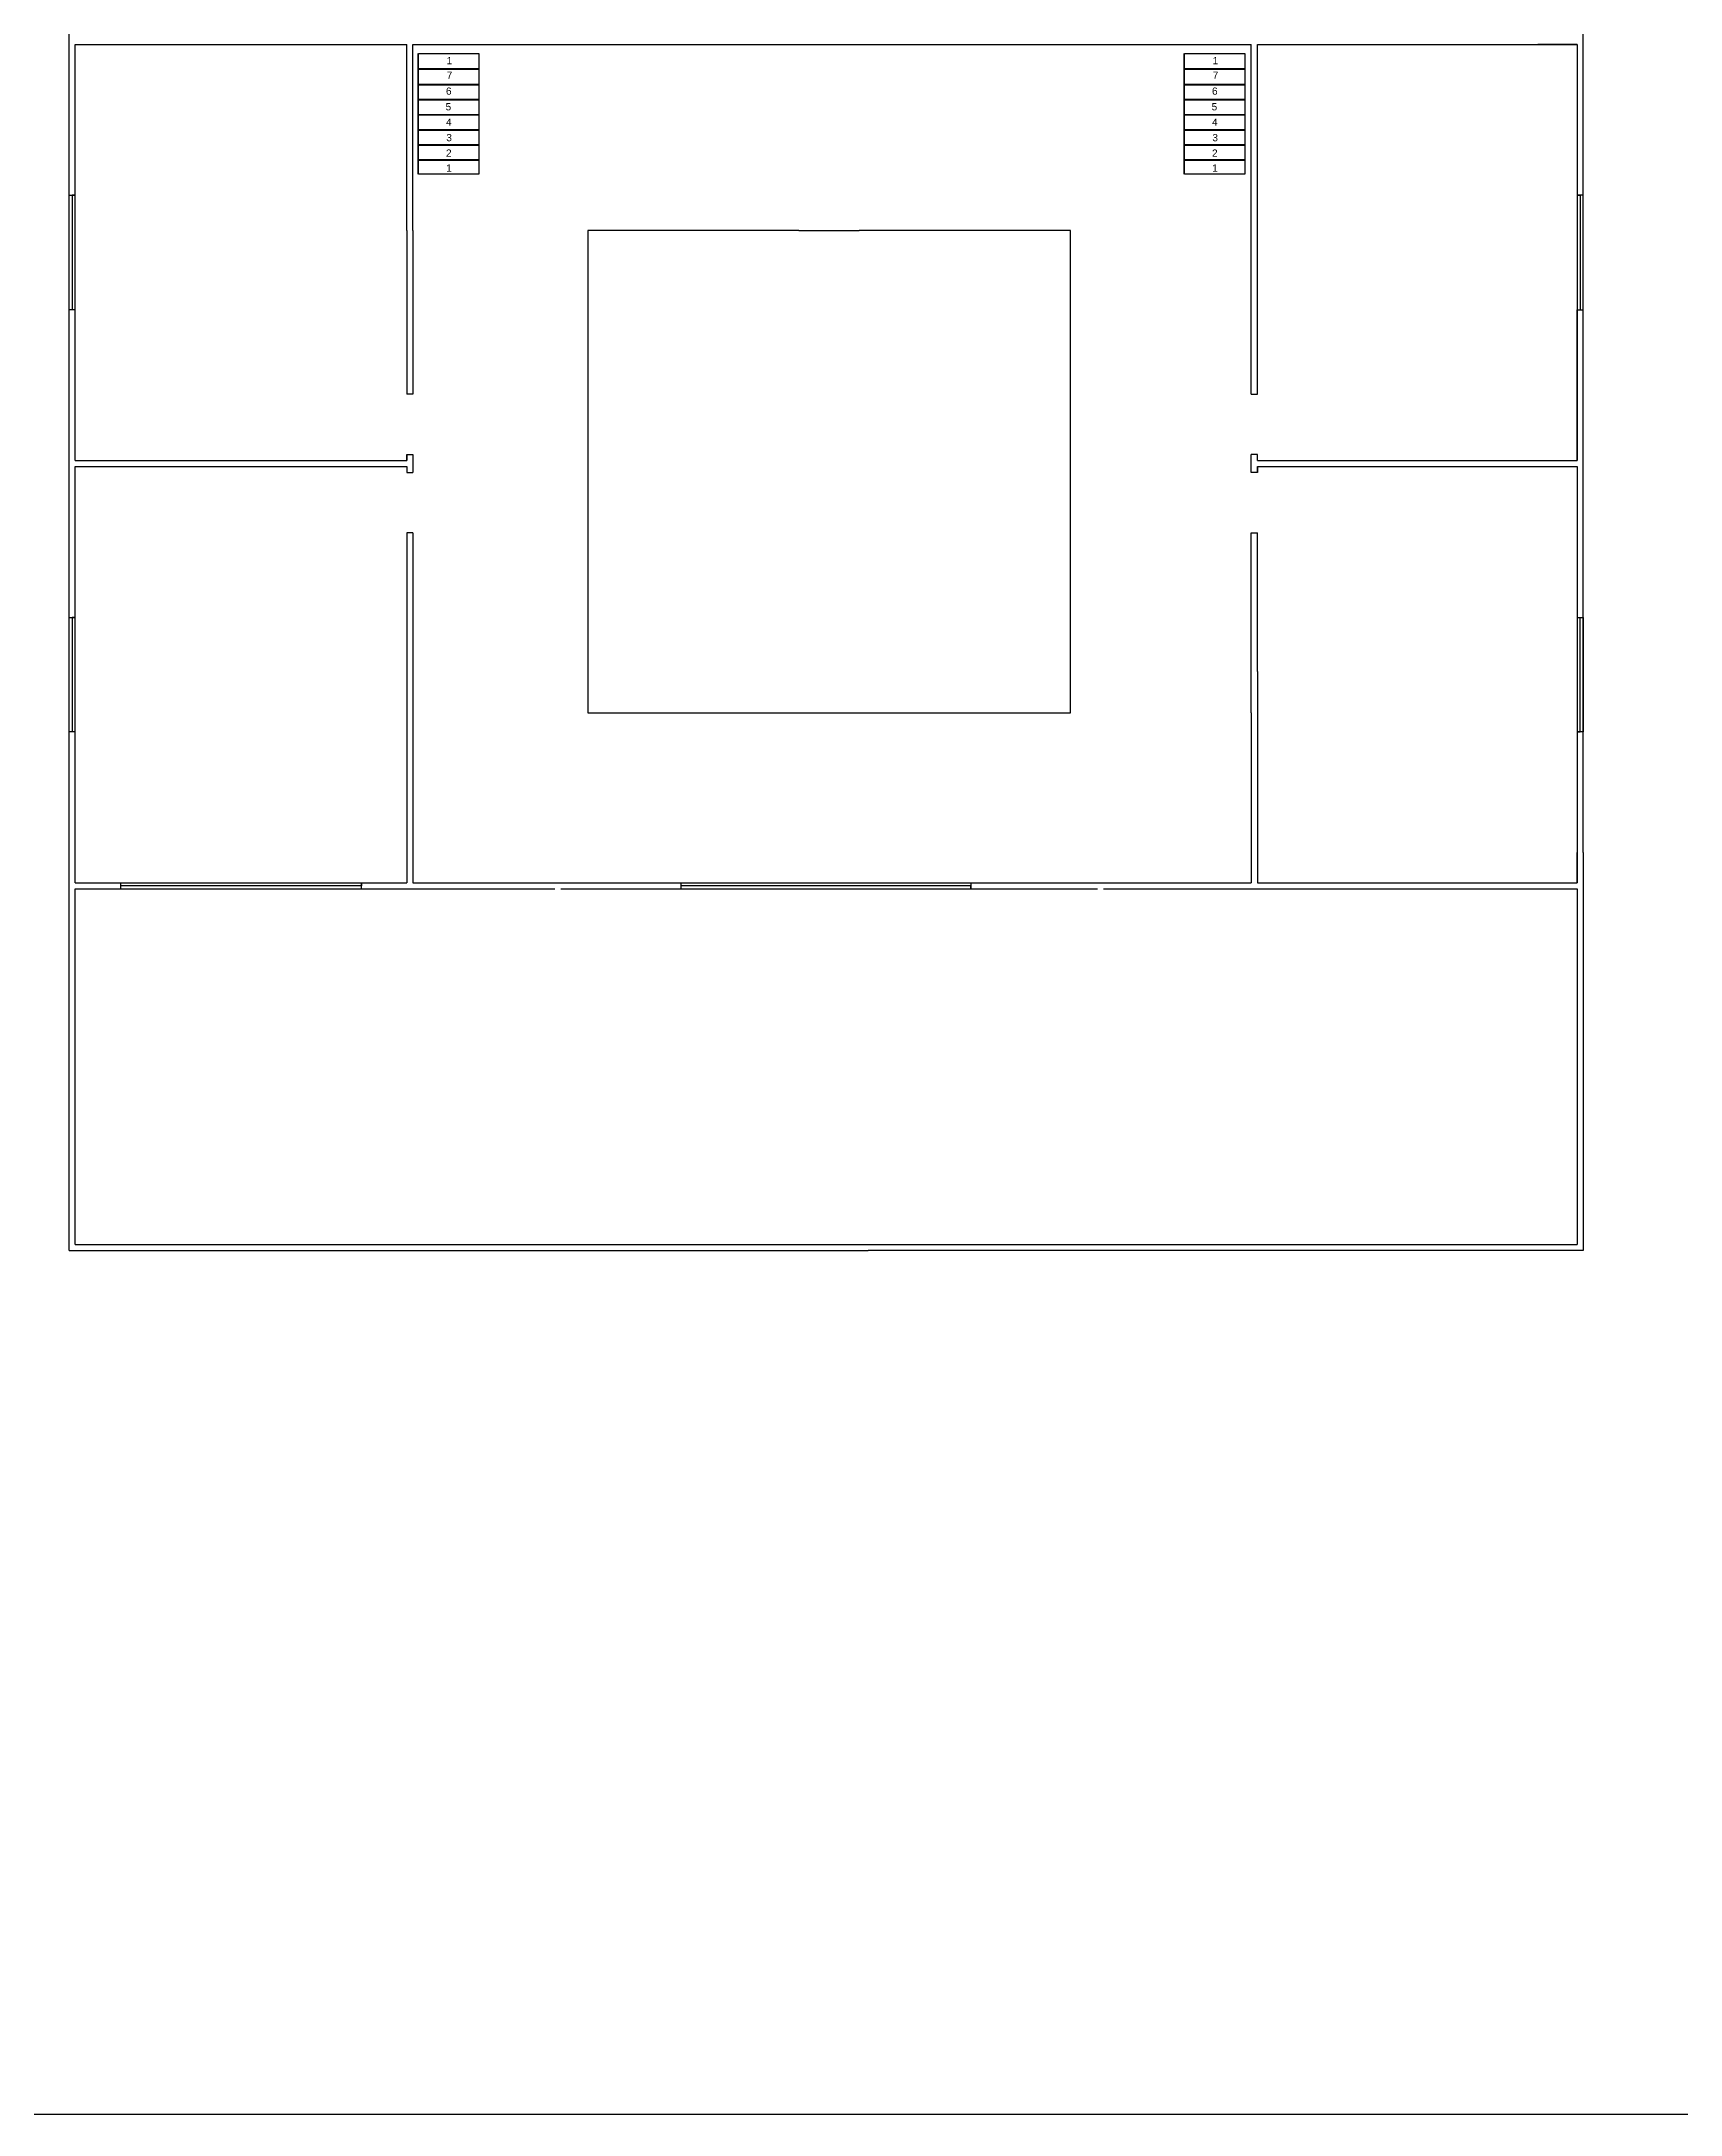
# Model space of a CAD drawing. Header units: millimetres. Extents: x 27207 to 63174, y 4783 to 28482.
# Drawn here: x 32859 to 35576, y 4783 to 8221 of the extents above; entities that cross this region are included whole.
import ezdxf

# ---------------------------------------------------------------- set-up
doc = ezdxf.new("R2010")
doc.units = ezdxf.units.MM
doc.header["$LTSCALE"] = 20
doc.styles.add('Arial_3', font='Arial Unicode MS.ttf', dxfattribs={"height": 3})

msp = doc.modelspace()

# ---------------------------------------------------------------- linework, layer by layer
for p, q in [((32904.653, 6225.885), (32904.653, 10225.885)), ((35414.653, 7965.885), (35414.653, 10235.885)), ((32914.653, 7525.885), (32914.653, 8215.885)), ((32914.653, 8215.885), (33464.653, 8215.885)), ((32914.653, 8215.885), (32989.653, 8215.885)), ((33464.653, 7907.513), (33464.653, 8215.885)), ((33474.653, 8215.885), (34064.653, 8215.885)), ((33474.653, 7907.513), (33474.653, 8215.885)), ((33483.134, 8001.04), (33483.134, 8201.04)), ((33484.134, 8001.04), (33484.134, 8201.04)), ((33484.134, 8201.04), (33584.134, 8201.04)), ((33584.134, 8201.04), (33584.134, 8001.04)), ((34064.653, 8215.885), (34264.653, 8215.885)), ((34264.653, 8215.885), (34864.653, 8215.885)), ((34753.134, 8001.04), (34753.134, 8201.04)), ((34754.134, 8001.04), (34754.134, 8201.04)), ((34754.134, 8201.04), (34854.134, 8201.04)), ((34854.134, 8201.04), (34854.134, 8001.04)), ((34864.653, 7907.513), (34864.653, 8215.885)), ((34874.653, 8215.885), (35404.653, 8215.885)), ((34874.653, 7907.513), (34874.653, 8215.885)), ((35404.653, 8215.885), (35339.653, 8215.885)), ((35404.653, 8215.885), (35404.653, 7525.885)), ((33484.134, 8176.04), (33584.134, 8176.04)), ((33484.134, 8175.04), (33584.134, 8175.04)), ((33484.134, 8150.04), (33584.134, 8150.04)), ((33484.134, 8149.04), (33584.134, 8149.04)), ((33584.134, 8169.516), (33584.134, 8131.027)), ((34754.134, 8176.04), (34854.134, 8176.04)), ((34754.134, 8175.04), (34854.134, 8175.04)), ((34754.134, 8150.04), (34854.134, 8150.04)), ((34754.134, 8149.04), (34854.134, 8149.04)), ((34854.134, 8169.516), (34854.134, 8131.027)), ((33484.134, 8125.04), (33584.134, 8125.04)), ((33484.134, 8124.04), (33584.134, 8124.04)), ((34754.134, 8125.04), (34854.134, 8125.04)), ((34754.134, 8124.04), (34854.134, 8124.04)), ((33484.134, 8100.04), (33584.134, 8100.04)), ((33484.134, 8099.04), (33584.134, 8099.04)), ((33584.134, 8078.645), (33584.134, 8023.318)), ((34754.134, 8100.04), (34854.134, 8100.04)), ((34754.134, 8099.04), (34854.134, 8099.04)), ((34854.134, 8078.645), (34854.134, 8023.318)), ((33484.134, 8075.04), (33584.134, 8075.04)), ((33484.134, 8074.04), (33584.134, 8074.04)), ((33484.134, 8050.04), (33584.134, 8050.04)), ((33484.134, 8049.04), (33584.134, 8049.04)), ((34754.134, 8075.04), (34854.134, 8075.04)), ((34754.134, 8074.04), (34854.134, 8074.04)), ((34754.134, 8050.04), (34854.134, 8050.04)), ((34754.134, 8049.04), (34854.134, 8049.04)), ((33484.134, 8025.04), (33584.134, 8025.04)), ((33484.134, 8024.04), (33584.134, 8024.04)), ((34754.134, 8025.04), (34854.134, 8025.04)), ((34754.134, 8024.04), (34854.134, 8024.04)), ((33584.134, 8001.04), (33484.134, 8001.04)), ((33553.347, 8001.04), (33508.247, 8001.04)), ((34854.134, 8001.04), (34754.134, 8001.04)), ((34823.347, 8001.04), (34778.247, 8001.04)), ((32904.653, 7775.885), (32904.653, 7965.885)), ((32904.653, 7965.885), (32914.653, 7965.885)), ((32914.653, 7965.885), (32909.653, 7965.885)), ((32909.653, 7965.885), (32909.653, 7775.885)), ((35414.653, 7965.885), (35404.653, 7965.885)), ((35404.653, 7965.885), (35409.653, 7965.885)), ((35409.653, 7965.885), (35409.653, 7775.885)), ((35414.653, 7775.885), (35414.653, 7965.885)), ((33464.653, 7907.513), (33464.653, 7635.885)), ((33474.653, 7907.513), (33474.653, 7635.885)), ((34114.653, 7907.513), (33764.653, 7907.513)), ((33764.653, 7907.513), (33764.653, 7107.513)), ((34114.653, 7907.513), (34214.653, 7907.513)), ((34564.653, 7907.513), (34214.653, 7907.513)), ((34564.653, 7107.513), (34564.653, 7907.513)), ((34864.653, 7635.885), (34864.653, 7907.513)), ((34874.653, 7635.885), (34874.653, 7907.513)), ((32914.653, 7775.885), (32904.653, 7775.885)), ((32914.653, 7525.885), (32914.653, 7775.885)), ((35404.653, 7525.885), (35404.653, 7775.885)), ((35404.653, 7775.885), (35414.653, 7775.885)), ((35414.653, 6875.885), (35414.653, 7775.885)), ((33474.653, 7635.885), (33464.653, 7635.885)), ((34864.653, 7635.885), (34874.653, 7635.885)), ((33464.653, 7535.885), (33464.653, 7525.885)), ((33464.653, 7525.885), (33464.653, 7535.885)), ((33464.653, 7535.885), (33474.653, 7535.885)), ((33474.653, 7535.885), (33474.653, 7505.885)), ((34874.653, 7535.885), (34864.653, 7535.885)), ((34864.653, 7505.885), (34864.653, 7535.885)), ((34874.653, 7525.885), (34874.653, 7535.885)), ((34874.653, 7525.885), (34874.653, 7535.885)), ((32914.653, 7525.885), (33464.653, 7525.885)), ((32914.653, 6825.885), (32914.653, 7515.885)), ((32914.653, 7515.885), (33464.653, 7515.885)), ((33464.653, 7515.885), (33464.653, 7505.885)), ((33464.653, 7515.885), (33464.653, 7505.885)), ((33464.653, 7505.885), (33474.653, 7505.885)), ((34874.653, 7505.885), (34864.653, 7505.885)), ((34874.653, 7525.885), (35404.653, 7525.885)), ((34874.653, 7515.885), (35404.653, 7515.885)), ((34874.653, 7515.885), (34874.653, 7505.885)), ((34874.653, 7505.885), (34874.653, 7515.885)), ((35404.653, 7515.885), (35404.653, 7375.885)), ((35404.653, 7515.885), (35404.653, 7265.885)), ((33464.653, 7405.885), (33464.653, 7107.513)), ((33474.653, 7405.885), (33464.653, 7405.885)), ((33474.653, 7405.885), (33474.653, 7107.513)), ((34864.653, 7107.513), (34864.653, 7405.885)), ((34864.653, 7405.885), (34874.653, 7405.885)), ((34874.653, 7175.885), (34874.653, 7405.885)), ((35404.653, 7375.885), (35404.653, 6875.885)), ((32904.653, 7075.885), (32904.653, 7265.885)), ((32904.653, 7265.885), (32914.653, 7265.885)), ((32914.653, 7265.885), (32909.653, 7265.885)), ((32909.653, 7265.885), (32909.653, 7075.885)), ((35404.653, 7265.885), (35414.653, 7265.885)), ((35409.653, 7075.885), (35409.653, 7265.885)), ((35414.653, 7265.885), (35414.653, 7075.885)), ((34874.653, 7175.885), (34874.653, 6825.885)), ((33464.653, 7107.513), (33464.653, 6825.885)), ((33474.653, 7107.513), (33474.653, 6825.885)), ((33764.653, 7107.513), (34564.653, 7107.513)), ((34864.653, 7107.513), (34864.653, 6825.885)), ((32914.653, 7075.885), (32904.653, 7075.885)), ((32914.653, 6825.885), (32914.653, 7075.885)), ((35414.653, 7075.885), (35404.653, 7075.885)), ((35404.653, 7075.885), (35409.653, 7075.885)), ((35404.653, 6825.885), (35404.653, 6875.885)), ((35404.653, 6875.885), (35404.653, 6825.885)), ((35414.653, 6875.885), (35414.653, 6215.885)), ((32904.653, 6215.885), (32904.653, 6825.885)), ((32914.653, 6825.885), (33464.653, 6825.885)), ((32914.653, 6825.885), (32989.653, 6825.885)), ((32914.653, 6225.885), (32914.653, 6815.885)), ((32914.653, 6815.885), (33709.653, 6815.885)), ((32914.653, 6815.885), (33709.653, 6815.885)), ((32989.653, 6825.885), (32989.653, 6815.885)), ((33389.653, 6820.885), (32989.653, 6820.885)), ((32989.653, 6815.885), (33389.653, 6815.885)), ((33389.653, 6815.885), (33389.653, 6825.885)), ((33389.653, 6825.885), (33389.653, 6820.885)), ((33474.653, 6825.885), (34864.653, 6825.885)), ((33719.653, 6815.885), (34609.653, 6815.885)), ((33719.653, 6815.885), (33919.653, 6815.885)), ((33919.653, 6815.885), (33919.653, 6825.885)), ((33919.653, 6825.885), (34399.653, 6825.885)), ((34119.653, 6820.885), (33919.653, 6820.885)), ((34399.653, 6820.885), (34119.653, 6820.885)), ((34399.653, 6825.885), (34399.653, 6815.885)), ((34399.653, 6815.885), (34399.653, 6820.885)), ((34619.653, 6815.885), (35404.653, 6815.885)), ((34874.653, 6825.885), (35404.653, 6825.885)), ((35404.653, 6815.885), (35404.653, 6225.885)), ((32914.653, 6225.885), (35404.653, 6225.885)), ((32904.653, 6215.885), (34229.653, 6215.885)), ((35414.653, 6215.885), (34229.653, 6215.885))]:
    msp.add_line(p, q)
at = {"ltscale": 75}
msp.add_lwpolyline([(31075.758, 11271.77), (60086.905, 11271.77), (60086.905, 4783.21), (31075.758, 4783.21)], close=True, dxfattribs=at)

# ---------------------------------------------------------------- texts
at = {"char_height": 12, "attachment_point": 1, "style": 'Arial_3'}
for s, insert in [('1', (33530.6, 8195.156)), ('1', (34800.6, 8195.156)), ('7', (33530.6, 8170.776)), ('7', (34800.6, 8170.776)), ('5', (33528.809, 8118.6)), ('6', (33529.409, 8144.612)), ('5', (34798.809, 8118.6)), ('6', (34799.409, 8144.612)), ('4', (33529.405, 8093.03)), ('4', (34799.405, 8093.03)), ('3', (33530, 8067.46)), ('3', (34800, 8067.46)), ('2', (33529.451, 8041.789)), ('1', (33529.711, 8016.96)), ('2', (34799.451, 8041.789)), ('1', (34799.711, 8016.96))]:
    msp.add_mtext_dynamic_manual_height_columns(s, width=46.18692, gutter_width=15, heights=[0], dxfattribs=dict(at, insert=insert))

doc.saveas('drawing.dxf')
